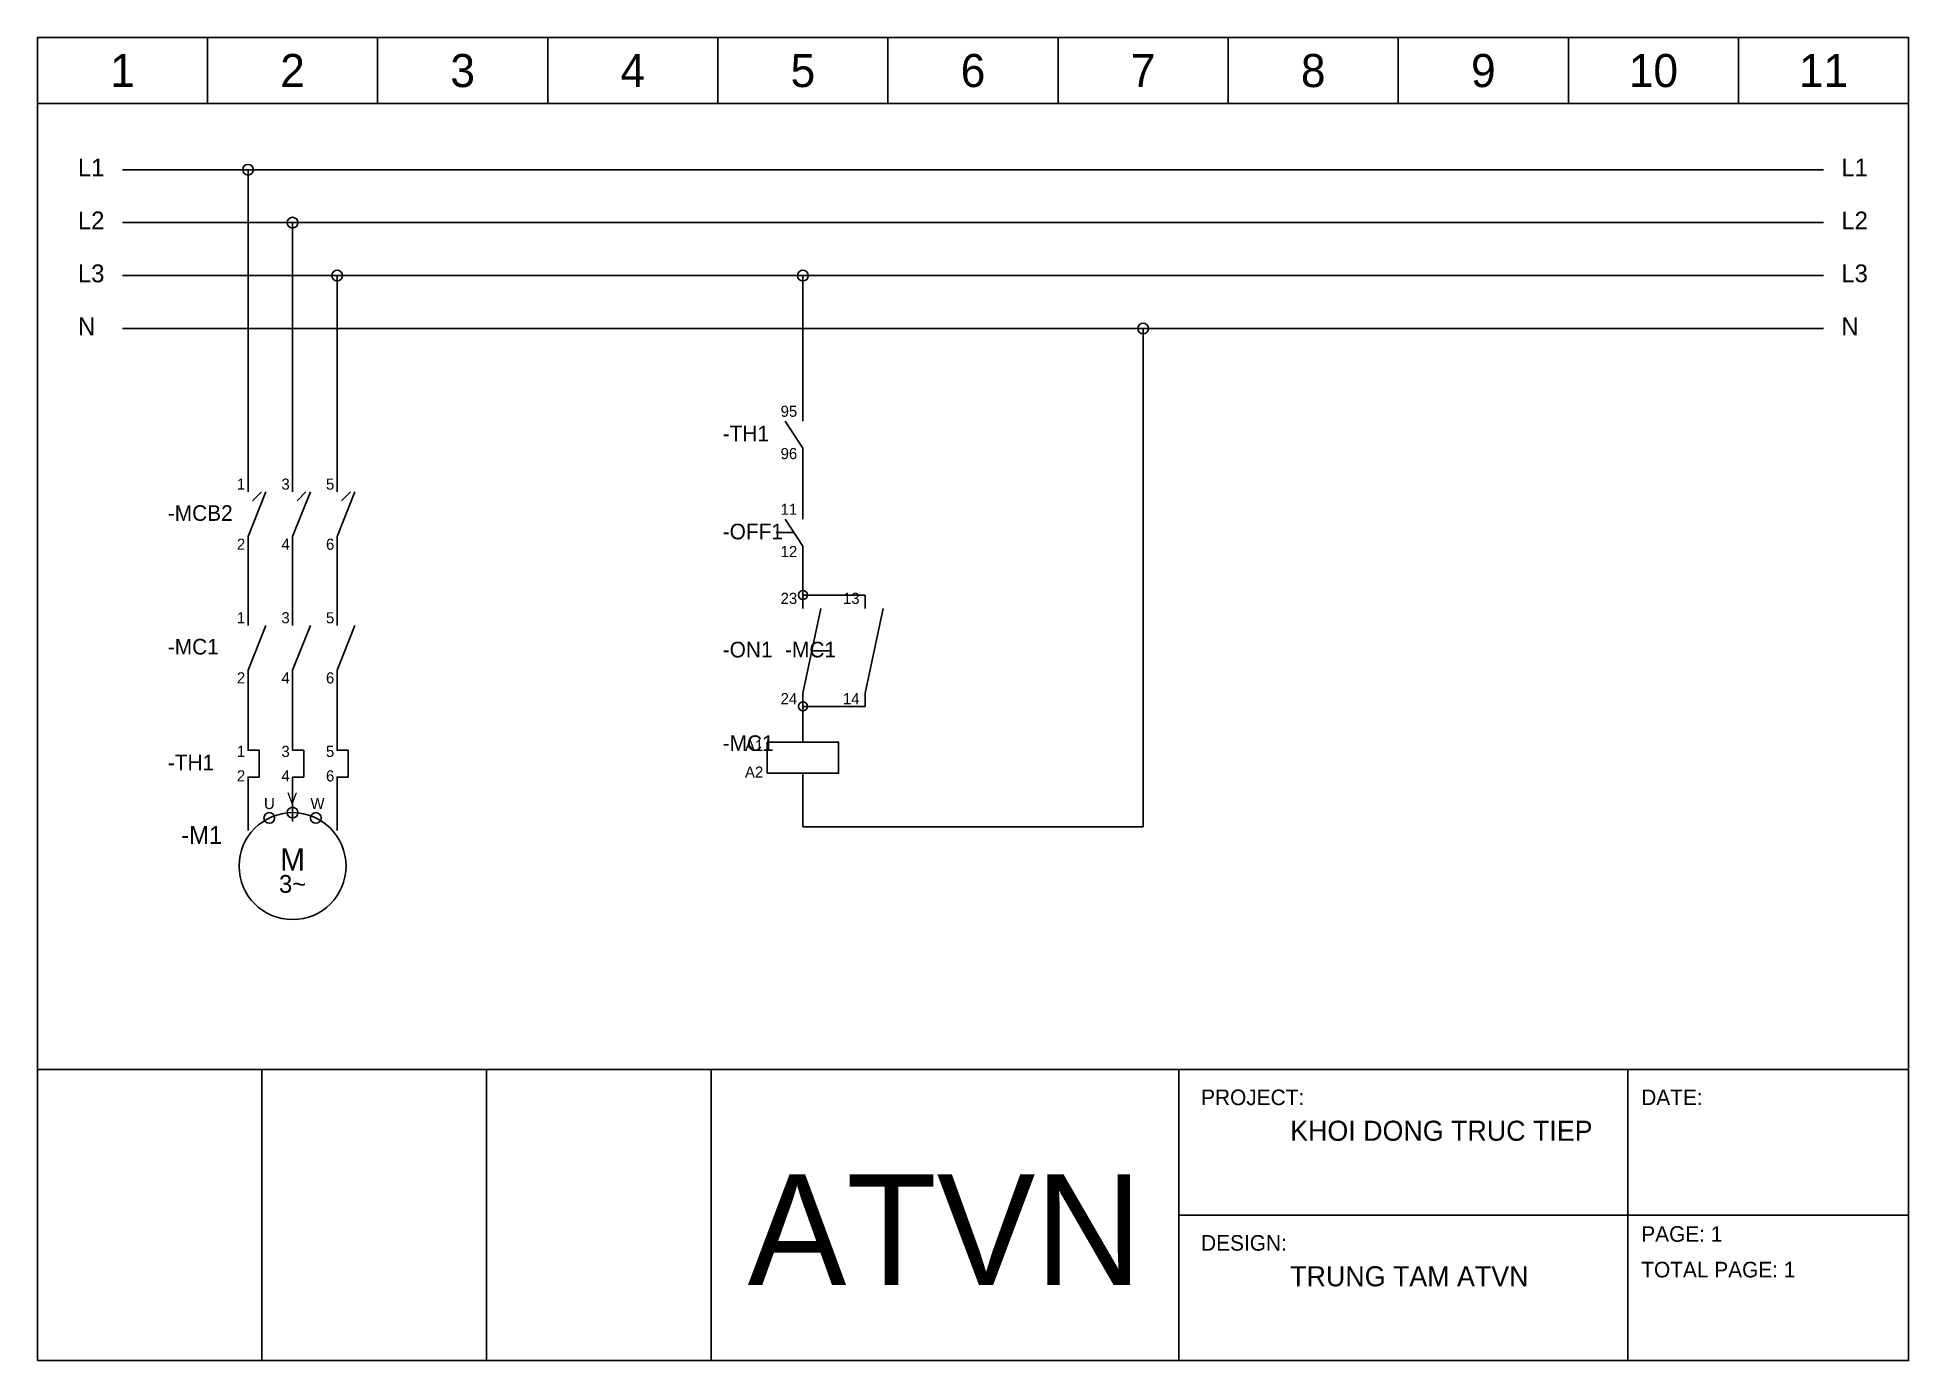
# Model space of a CAD drawing. Extents: x 0 to 420, y 0 to 297.
import ezdxf
from ezdxf.enums import TextEntityAlignment as Align

# ---------------------------------------------------------------- set-up
doc = ezdxf.new("R2010")
doc.units = 0
doc.header["$MEASUREMENT"] = 0
for name, color, linetype in [('DT_CTRL_N', 7, 'Continuous'), ('DT_CTRL_WIRE', 5, 'Continuous'), ('DT_DEVICE_LINE', 4, 'Continuous'), ('DT_FRAME', 7, 'Continuous'), ('DT_PWR_L1', 1, 'Continuous'), ('DT_PWR_L2', 2, 'Continuous'), ('DT_PWR_L3', 5, 'Continuous'), ('DT_PWR_N', 7, 'Continuous'), ('DT_TEXT', 7, 'Continuous')]:
    doc.layers.add(name, color=color, linetype=linetype)

# ---------------------------------------------------------------- blocks, each defined once
blk = doc.blocks.new('DT_MOTOR_3P')
for centre, radius in [((0, 12), 1.2), ((0, 0), 12), ((-5.22, 10.81), 1.2), ((5.22, 10.81), 1.2)]:
    blk.add_circle(centre, radius)
for s, p in [('U', (-6.42, 12.81)), ('V', (-1.2, 14)), ('W', (4.02, 12.81))]:
    blk.add_text(s, height=2.5).set_placement(p)
for s, height, p in [('M', 5, (0, 1.5)), ('3~', 4, (0, -4))]:
    blk.add_text(s, height=height).set_placement(p, align=Align.MIDDLE_CENTER)
blk = doc.blocks.new('DT_COIL')
blk.add_lwpolyline([(-8, -3.5), (8, -3.5), (8, 3.5), (-8, 3.5)], close=True)
for s, p in [('A1', (-13, 1.5)), ('A2', (-13, -4.5))]:
    blk.add_text(s, height=2.5).set_placement(p)

msp = doc.modelspace()

# ---------------------------------------------------------------- linework, layer by layer
at = {"layer": 'DT_CTRL_N'}
for p, q in [((248.18, 119.84), (248.18, 231.66)), ((171.82, 131.84), (171.82, 119.84)), ((171.82, 119.84), (248.18, 119.84))]:
    msp.add_line(p, q, dxfattribs=at)
at = {"layer": 'DT_CTRL_WIRE'}
for p, q in [((171.82, 243.54), (171.82, 213.84)), ((171.82, 201.84), (171.82, 191.84)), ((171.82, 179.84), (171.82, 171.84)), ((171.82, 171.84), (185.82, 171.84)), ((171.82, 146.84), (185.82, 146.84)), ((171.82, 146.84), (171.82, 138.84))]:
    msp.add_line(p, q, dxfattribs=at)
for centre in [(171.82, 171.84), (171.82, 146.84)]:
    msp.add_circle(centre, 1, dxfattribs=at)
at = {"layer": 'DT_DEVICE_LINE'}
for p, q in [((171.82, 204.84), (167.82, 210.84)), ((171.82, 213.84), (171.82, 210.84)), ((171.82, 204.84), (171.82, 201.84)), ((47.27, 198.99), (47.27, 194.99)), ((57.27, 198.99), (57.27, 194.99)), ((67.27, 198.99), (67.27, 194.99)), ((47.27, 184.99), (51.27, 194.99)), ((48.27, 192.99), (50.27, 194.99)), ((57.27, 184.99), (61.27, 194.99)), ((58.27, 192.99), (60.27, 194.99)), ((67.27, 184.99), (71.27, 194.99)), ((68.27, 192.99), (70.27, 194.99)), ((171.82, 191.84), (171.82, 188.84)), ((47.27, 184.99), (47.27, 180.99)), ((57.27, 184.99), (57.27, 180.99)), ((67.27, 184.99), (67.27, 180.99)), ((165.82, 185.84), (169.82, 185.84)), ((171.82, 182.84), (167.82, 188.84)), ((171.82, 182.84), (171.82, 179.84)), ((47.27, 168.99), (47.27, 164.99)), ((57.27, 168.99), (57.27, 164.99)), ((67.27, 168.99), (67.27, 164.99)), ((171.82, 171.84), (171.82, 168.84)), ((171.82, 149.84), (175.82, 168.84)), ((185.82, 171.84), (185.82, 168.84)), ((185.82, 149.84), (189.82, 168.84)), ((47.27, 154.99), (51.27, 164.99)), ((57.27, 154.99), (61.27, 164.99)), ((67.27, 154.99), (71.27, 164.99)), ((173.82, 159.34), (177.82, 159.34)), ((47.27, 154.99), (47.27, 150.99)), ((57.27, 154.99), (57.27, 150.99)), ((67.27, 154.99), (67.27, 150.99)), ((171.82, 149.84), (171.82, 146.84)), ((185.82, 149.84), (185.82, 146.84))]:
    msp.add_line(p, q, dxfattribs=at)
for points in [[(47.27, 138.99), (47.27, 136.99), (49.77, 136.99), (49.77, 130.99), (47.27, 130.99), (47.27, 128.99)], [(57.27, 138.99), (57.27, 136.99), (59.77, 136.99), (59.77, 130.99), (57.27, 130.99), (57.27, 128.99)], [(67.27, 138.99), (67.27, 136.99), (69.77, 136.99), (69.77, 130.99), (67.27, 130.99), (67.27, 128.99)]]:
    msp.add_lwpolyline(points, dxfattribs=at)
at = {"layer": 'DT_FRAME'}
for p, q in [((0, 282.15), (0, 297)), ((38.18, 282.15), (38.18, 297)), ((76.36, 282.15), (76.36, 297)), ((114.55, 282.15), (114.55, 297)), ((152.73, 282.15), (152.73, 297)), ((190.91, 282.15), (190.91, 297)), ((229.09, 282.15), (229.09, 297)), ((267.27, 282.15), (267.27, 297)), ((305.45, 282.15), (305.45, 297)), ((343.64, 282.15), (343.64, 297)), ((381.82, 282.15), (381.82, 297)), ((420, 282.15), (420, 297)), ((0, 282.15), (420, 282.15)), ((0, 65.34), (420, 65.34)), ((50.4, 0), (50.4, 65.34)), ((100.8, 0), (100.8, 65.34)), ((151.2, 0), (151.2, 65.34)), ((256.2, 0), (256.2, 65.34)), ((357, 0), (357, 65.34)), ((256.2, 32.67), (420, 32.67))]:
    msp.add_line(p, q, dxfattribs=at)
msp.add_lwpolyline([(0, 0), (420, 0), (420, 297), (0, 297)], close=True, dxfattribs=at)
at = {"layer": 'DT_PWR_L1'}
for p, q in [((19.09, 267.3), (400.91, 267.3)), ((47.27, 267.3), (47.27, 198.99)), ((47.27, 180.99), (47.27, 168.99)), ((47.27, 150.99), (47.27, 138.99)), ((47.27, 128.99), (47.27, 118.99))]:
    msp.add_line(p, q, dxfattribs=at)
msp.add_circle((47.27, 267.3), 1.2, dxfattribs=at)
at = {"layer": 'DT_PWR_L2'}
for p, q in [((19.09, 255.42), (400.91, 255.42)), ((57.27, 255.42), (57.27, 198.99)), ((57.27, 180.99), (57.27, 168.99)), ((57.27, 150.99), (57.27, 138.99)), ((57.27, 128.99), (57.27, 120.99))]:
    msp.add_line(p, q, dxfattribs=at)
msp.add_circle((57.27, 255.42), 1.2, dxfattribs=at)
at = {"layer": 'DT_PWR_L3'}
for p, q in [((19.09, 243.54), (400.91, 243.54)), ((67.27, 243.54), (67.27, 198.99)), ((67.27, 180.99), (67.27, 168.99)), ((67.27, 150.99), (67.27, 138.99)), ((67.27, 128.99), (67.27, 118.99))]:
    msp.add_line(p, q, dxfattribs=at)
for centre in [(67.27, 243.54), (171.82, 243.54)]:
    msp.add_circle(centre, 1.2, dxfattribs=at)
at = {"layer": 'DT_PWR_N'}
msp.add_line((19.09, 231.66), (400.91, 231.66), dxfattribs=at)
msp.add_circle((248.18, 231.66), 1.2, dxfattribs=at)

# ---------------------------------------------------------------- block references
at = {"layer": 'DT_DEVICE_LINE'}
for name, p in [('DT_COIL', (171.82, 135.34)), ('DT_MOTOR_3P', (57.27, 110.99))]:
    msp.add_blockref(name, p, dxfattribs=at)

# ---------------------------------------------------------------- texts
at = {"layer": 'DT_TEXT'}
for s, height, p in [('1', 7.43, (19.09, 289.57)), ('2', 7.43, (57.27, 289.57)), ('3', 7.43, (95.45, 289.57)), ('4', 7.43, (133.64, 289.57)), ('5', 7.43, (171.82, 289.57)), ('6', 7.43, (210, 289.57)), ('7', 7.43, (248.18, 289.57)), ('8', 7.43, (286.36, 289.57)), ('9', 7.43, (324.55, 289.57)), ('10', 7.425, (362.73, 289.57)), ('11', 7.425, (400.91, 289.57))]:
    msp.add_text(s, height=height, dxfattribs=at).set_placement(p, align=Align.MIDDLE_CENTER)
for s, height, p in [('L1', 4, (9.09, 265.8)), ('L1', 4, (404.91, 265.8)), ('L2', 4, (9.09, 253.92)), ('L2', 4, (404.91, 253.92)), ('L3', 4, (9.09, 242.04)), ('L3', 4, (404.91, 242.04)), ('N', 4, (9.09, 230.16)), ('N', 4, (404.91, 230.16)), ('95', 2.5, (166.82, 211.84)), ('-TH1', 3.5, (153.82, 206.34)), ('96', 2.5, (166.82, 202.34)), ('1', 2.5, (44.77, 195.49)), ('3', 2.5, (54.77, 195.49)), ('5', 2.5, (64.77, 195.49)), ('-MCB2', 3.5, (29.27, 188.49)), ('11', 2.5, (166.82, 189.84)), ('-OFF1', 3.5, (153.82, 184.34)), ('2', 2.5, (44.77, 181.99)), ('4', 2.5, (54.77, 181.99)), ('6', 2.5, (64.77, 181.99)), ('12', 2.5, (166.82, 180.34)), ('23', 2.5, (166.82, 169.84)), ('13', 2.5, (180.82, 169.84)), ('3', 2.5, (54.77, 165.49)), ('1', 2.5, (44.77, 165.49)), ('5', 2.5, (64.77, 165.49)), ('-MC1', 3.5, (29.27, 158.49)), ('-ON1', 3.5, (153.82, 157.84)), ('-MC1', 3.5, (167.82, 157.84)), ('2', 2.5, (44.77, 151.99)), ('4', 2.5, (54.77, 151.99)), ('6', 2.5, (64.77, 151.99)), ('24', 2.5, (166.82, 147.34)), ('14', 2.5, (180.82, 147.34)), ('-MC1', 3.5, (153.82, 136.84)), ('-TH1', 3.5, (29.27, 132.49)), ('1', 2.5, (44.77, 135.49)), ('3', 2.5, (54.77, 135.49)), ('5', 2.5, (64.77, 135.49)), ('2', 2.5, (44.77, 129.99)), ('4', 2.5, (54.77, 129.99)), ('6', 2.5, (64.77, 129.99)), ('-M1', 4, (32.27, 115.99)), ('PROJECT:', 3.5, (261.2, 57.34)), ('DATE:', 3.5, (360, 57.34)), ('KHOI DONG TRUC TIEP', 4.5, (281.2, 49.34)), ('PAGE: 1', 3.5, (360, 26.67)), ('DESIGN:', 3.5, (261.2, 24.67)), ('TRUNG TAM ATVN', 4.5, (281.2, 16.67)), ('TOTAL PAGE: 1', 3.5, (360, 18.67))]:
    msp.add_text(s, height=height, dxfattribs=at).set_placement(p)
at = {"layer": 'DT_TEXT', "color": 1}
msp.add_text('ATVN', height=24.829, dxfattribs=at).set_placement((203.7, 29.4), align=Align.MIDDLE_CENTER)

doc.saveas('drawing.dxf')
